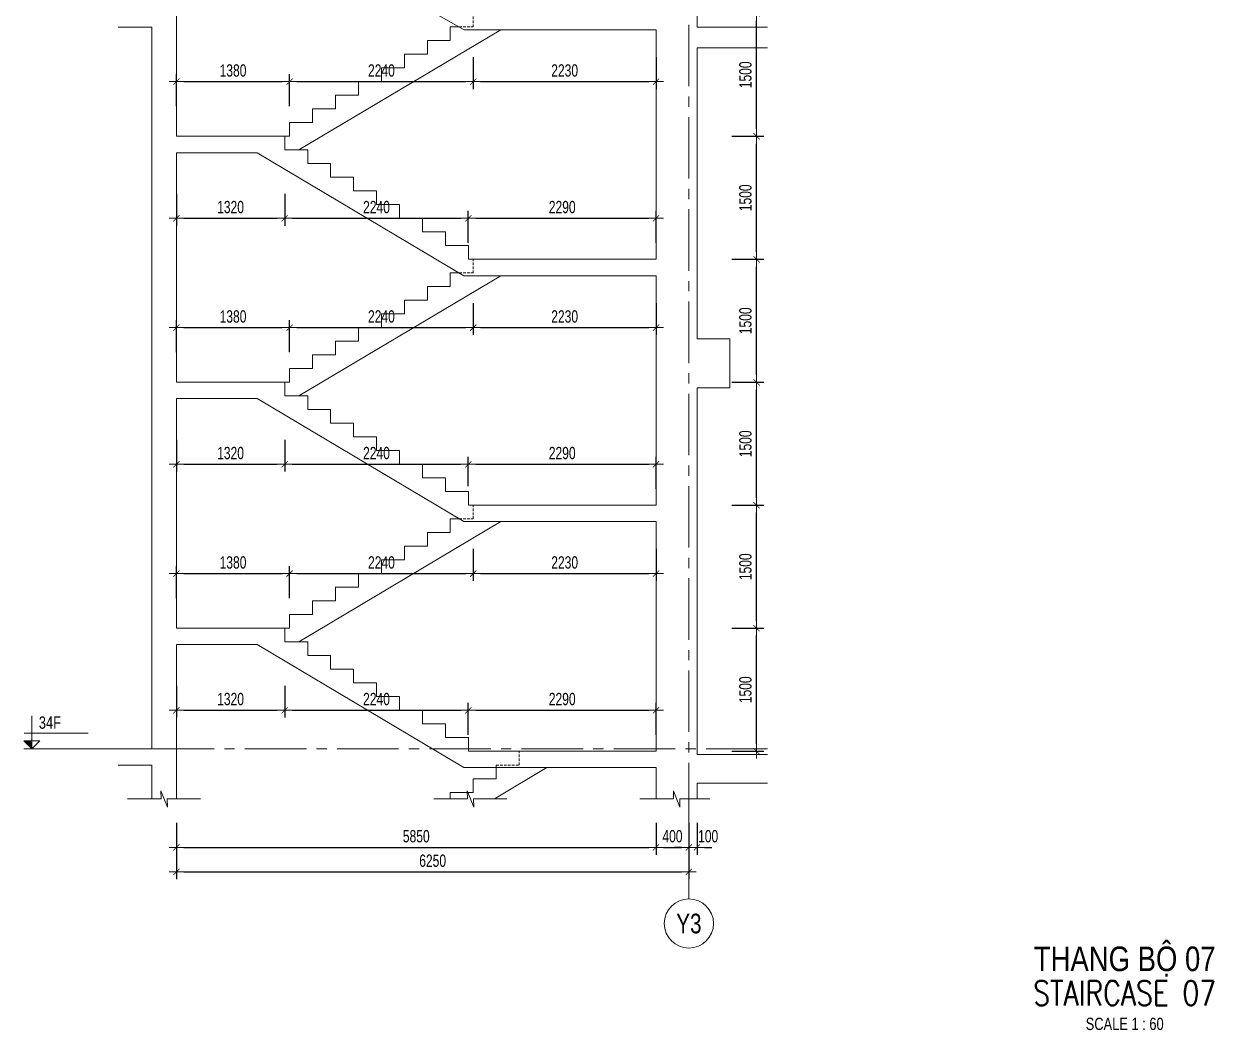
# Model space of a CAD drawing. Header units: millimetres. Extents: x -179076 to 254975, y -18667 to 296191.
# Drawn here: x 86199 to 100718, y 91345 to 103619 of the extents above; entities that cross this region are included whole.
import ezdxf
from ezdxf.enums import TextEntityAlignment as Align

# ---------------------------------------------------------------- set-up
doc = ezdxf.new("R2010")
doc.units = ezdxf.units.MM
doc.linetypes.add('CENTER2', pattern=[1.125, 0.75, -0.125, 0.125, -0.125])
doc.linetypes.add('HIDDEN2', pattern=[4.7625, 3.175, -1.5875])
doc.layers.get('Defpoints').update_dxf_attribs({"color": 151, "lineweight": 9})
for name, color, linetype, lineweight in [('NDC_S_ANNO', 7, 'Continuous', 20), ('NDC_S_AXIS', 5, 'CENTER2', 13), ('NDC_S_CONTINUOUS', 3, 'Continuous', 20), ('NDC_S_DIM', 1, 'Continuous', 15), ('NDC_S_ENG TITLE', 3, 'Continuous', 20), ('NDC_S_HIDDEN', 8, 'HIDDEN2', 13), ('NDC_S_SLAB', 2, 'Continuous', 20), ('NDC_S_SYMBOL', 1, 'Continuous', 15), ('NDC_S_TEXT SYMBOL', 7, 'Continuous', 20), ('NDC_S_VN TEXT', 7, 'Continuous', 20), ('NDC_S_VN TITLE', 6, 'Continuous', 35)]:
    doc.layers.add(name, color=color, linetype=linetype, lineweight=lineweight)
doc.styles.add('NDC_ANNO', font='', dxfattribs={"width": 0.8})
doc.styles.add('NDC_DIM', font='', dxfattribs={"width": 0.75})
doc.styles.add('NDC_EN TXT', font='romans.shx', dxfattribs={"width": 0.8})
doc.styles.add('NDC_VIE TXT', font='arial.ttf', dxfattribs={"width": 0.8})
doc.styles.get('NDC_ANNO').set_extended_font_data('Dotum')
doc.styles.get('NDC_DIM').set_extended_font_data('Dotum')
doc.dimstyles.new('NDC_dim_60', dxfattribs={"dimscale": 60, "dimtxt": 2.5, "dimasz": 1.5, "dimexe": 1.5, "dimexo": 2.5, "dimgap": 1, "dimtad": 1, "dimdec": 0, "dimzin": 0, "dimdsep": 46, "dimtxsty": 'NDC_DIM', "dimblk": 'DIMMARK', "dimcen": 0.09, "dimdle": 1.2, "dimclrd": 1, "dimclre": 1, "dimclrt": 3, "dimadec": 0, "dimazin": 0, "dimtfac": 1, "dimtdec": 0, "dimtix": 1, "dimtofl": 0, "dimtmove": 0, "dimatfit": 3, "dimfxl": 5, "dimfxlon": 1, "dimtolj": 1, "dimtzin": 0, "dimarcsym": 0})

# ---------------------------------------------------------------- blocks, each defined once
blk = doc.blocks.new('kata_block_CT')
at = {"layer": 'NDC_S_ANNO'}
blk.add_hatch(color=3, dxfattribs=at).paths.add_polyline_path([(0, 1.6), (-1.61, 1.6), (0, 0)])
at = {"layer": 'NDC_S_ANNO', "ltscale": 50}
h = blk.add_hatch(dxfattribs=at)
h.set_pattern_fill('ANSI31', color=256, scale=1.406, style=0)
h.paths.add_polyline_path([(0, 1.6), (0, 0), (1.61, 1.6)])
for p, q in [((-1.59, 3.14), (11.47, 3.14)), ((11.56, 0), (-1.64, 0))]:
    blk.add_line(p, q, dxfattribs=at)
for points in [[(0, 6.69), (0, 0)], [(0, 0), (-1.61, 1.6), (0, 1.6)], [(0, 0), (1.61, 1.6), (0, 1.6)]]:
    blk.add_lwpolyline(points, dxfattribs=at)
at = {"layer": 'NDC_S_ANNO', "color": 8, "ltscale": 50}
blk.add_lwpolyline([(0, 0), (-1.61, 1.6), (0, 1.6)], dxfattribs=at)
at = {"layer": 'NDC_S_TEXT SYMBOL', "color": 3, "style": 'NDC_ANNO', "width": 0.8}
blk.add_attdef('CT', (1.41, 4.07), '', height=2.5, dxfattribs=at)
blk = doc.blocks.new('DIMMARK')
at = {"layer": 'NDC_S_DIM', "color": 1}
blk.add_line((-1.5, 0), (1, 0), dxfattribs=at)
at = {"layer": 'NDC_S_DIM', "color": 2, "const_width": 0.1}
blk.add_lwpolyline([(-0.42, -0.42), (0.42, 0.42)], dxfattribs=at)
blk = doc.blocks.new('*D2928')
at = {"layer": 'Defpoints', "color": 0, "transparency": 16777216}
for p in [(88061, 94830), (93911, 94830), (93911, 93575)]:
    blk.add_point(p, dxfattribs=at)
at = {"layer": 'NDC_S_DIM', "color": 1, "lineweight": -2, "transparency": 16777216}
for p, q in [((88061, 93875), (88061, 93485)), ((93911, 93875), (93911, 93485)), ((88151, 93575), (93821, 93575))]:
    blk.add_line(p, q, dxfattribs=at)
at = {"layer": 'NDC_S_DIM', "color": 1, "lineweight": -2, "transparency": 16777216, "xscale": 90, "yscale": 90, "zscale": 90, "rotation": 180}
blk.add_blockref('DIMMARK', (88061, 93575), dxfattribs=at)
at = {"layer": 'NDC_S_DIM', "color": 1, "lineweight": -2, "transparency": 16777216, "xscale": 90, "yscale": 90, "zscale": 90}
blk.add_blockref('DIMMARK', (93911, 93575), dxfattribs=at)
at = {"layer": 'NDC_S_DIM', "color": 3, "transparency": 16777216, "insert": (90986, 93710), "char_height": 150, "attachment_point": 5, "style": 'NDC_DIM'}
blk.add_mtext('\\A1;5850', dxfattribs=at)
blk = doc.blocks.new('*D2929')
at = {"layer": 'Defpoints', "color": 0, "transparency": 16777216}
for p in [(94311, 95180), (93911, 94830), (94311, 93575)]:
    blk.add_point(p, dxfattribs=at)
at = {"layer": 'NDC_S_DIM', "color": 1, "lineweight": -2, "transparency": 16777216}
for p, q in [((93911, 93875), (93911, 93485)), ((94311, 93875), (94311, 93485)), ((94001, 93575), (94221, 93575))]:
    blk.add_line(p, q, dxfattribs=at)
at = {"layer": 'NDC_S_DIM', "color": 1, "lineweight": -2, "transparency": 16777216, "xscale": 90, "yscale": 90, "zscale": 90, "rotation": 180}
blk.add_blockref('DIMMARK', (93911, 93575), dxfattribs=at)
at = {"layer": 'NDC_S_DIM', "color": 1, "lineweight": -2, "transparency": 16777216, "xscale": 90, "yscale": 90, "zscale": 90}
blk.add_blockref('DIMMARK', (94311, 93575), dxfattribs=at)
at = {"layer": 'NDC_S_DIM', "color": 3, "transparency": 16777216, "insert": (94111, 93710), "char_height": 150, "attachment_point": 5, "style": 'NDC_DIM'}
blk.add_mtext('\\A1;400', dxfattribs=at)
blk = doc.blocks.new('*D2918')
at = {"layer": 'Defpoints', "color": 0, "transparency": 16777216}
for p in [(94311, 95180), (88061, 94830), (94311, 93276)]:
    blk.add_point(p, dxfattribs=at)
at = {"layer": 'NDC_S_DIM', "color": 1, "lineweight": -2, "transparency": 16777216}
for p, q in [((88061, 93576), (88061, 93186)), ((94311, 93576), (94311, 93186)), ((88151, 93276), (94221, 93276))]:
    blk.add_line(p, q, dxfattribs=at)
at = {"layer": 'NDC_S_DIM', "color": 1, "lineweight": -2, "transparency": 16777216, "xscale": 90, "yscale": 90, "zscale": 90, "rotation": 180}
blk.add_blockref('DIMMARK', (88061, 93276), dxfattribs=at)
at = {"layer": 'NDC_S_DIM', "color": 1, "lineweight": -2, "transparency": 16777216, "xscale": 90, "yscale": 90, "zscale": 90}
blk.add_blockref('DIMMARK', (94311, 93276), dxfattribs=at)
at = {"layer": 'NDC_S_DIM', "color": 3, "transparency": 16777216, "insert": (91186, 93411), "char_height": 150, "attachment_point": 5, "style": 'NDC_DIM'}
blk.add_mtext('\\A1;6250', dxfattribs=at)
blk = doc.blocks.new('*U187')
at = {"layer": 'NDC_S_SYMBOL'}
blk.add_line((0, 5), (0, 9), dxfattribs=at)
blk.add_circle((0, 0), 5, dxfattribs=at)
at = {"layer": 'NDC_S_TEXT SYMBOL', "color": 7, "style": 'NDC_ANNO', "width": 0.8}
blk.add_attdef('GRID', text='', height=4, dxfattribs=at).set_placement((0, 0), align=Align.MIDDLE)
blk = doc.blocks.new('*D2919')
at = {"layer": 'Defpoints', "color": 0, "transparency": 16777216}
for p in [(94311, 95180), (94411, 94165), (94411, 93575)]:
    blk.add_point(p, dxfattribs=at)
at = {"layer": 'NDC_S_DIM', "color": 1, "lineweight": -2, "transparency": 16777216}
for p, q in [((94311, 93875), (94311, 93485)), ((94411, 93875), (94411, 93485)), ((94221, 93575), (94131, 93575)), ((94501, 93575), (94591, 93575))]:
    blk.add_line(p, q, dxfattribs=at)
at = {"layer": 'NDC_S_DIM', "color": 1, "lineweight": -2, "transparency": 16777216, "xscale": 90, "yscale": 90, "zscale": 90}
blk.add_blockref('DIMMARK', (94311, 93575), dxfattribs=at)
at = {"layer": 'NDC_S_DIM', "color": 1, "lineweight": -2, "transparency": 16777216, "xscale": 90, "yscale": 90, "zscale": 90, "rotation": 180}
blk.add_blockref('DIMMARK', (94411, 93575), dxfattribs=at)
at = {"layer": 'NDC_S_DIM', "color": 3, "transparency": 16777216, "insert": (94546, 93710), "char_height": 150, "attachment_point": 5, "style": 'NDC_DIM'}
blk.add_mtext('\\A1;100', dxfattribs=at)
blk = doc.blocks.new('*D2944')
at = {"layer": 'Defpoints', "color": 0, "transparency": 16777216}
for p in [(88061, 96247), (89381, 96247), (89381, 95247)]:
    blk.add_point(p, dxfattribs=at)
at = {"layer": 'NDC_S_DIM', "color": 1, "lineweight": -2, "transparency": 16777216}
for p, q in [((88061, 95547), (88061, 95157)), ((89381, 95547), (89381, 95157)), ((88151, 95247), (89291, 95247))]:
    blk.add_line(p, q, dxfattribs=at)
at = {"layer": 'NDC_S_DIM', "color": 1, "lineweight": -2, "transparency": 16777216, "xscale": 90, "yscale": 90, "zscale": 90, "rotation": 180}
blk.add_blockref('DIMMARK', (88061, 95247), dxfattribs=at)
at = {"layer": 'NDC_S_DIM', "color": 1, "lineweight": -2, "transparency": 16777216, "xscale": 90, "yscale": 90, "zscale": 90}
blk.add_blockref('DIMMARK', (89381, 95247), dxfattribs=at)
at = {"layer": 'NDC_S_DIM', "color": 3, "transparency": 16777216, "insert": (88721, 95383), "char_height": 150, "attachment_point": 5, "style": 'NDC_DIM'}
blk.add_mtext('\\A1;1320', dxfattribs=at)
blk = doc.blocks.new('*D2945')
at = {"layer": 'Defpoints', "color": 0, "transparency": 16777216}
for p in [(89381, 96247), (91621, 95247), (91621, 94747)]:
    blk.add_point(p, dxfattribs=at)
at = {"layer": 'NDC_S_DIM', "color": 1, "lineweight": -2, "transparency": 16777216}
for p, q in [((89381, 95547), (89381, 95157)), ((89471, 95247), (91531, 95247)), ((91621, 94947), (91621, 95337))]:
    blk.add_line(p, q, dxfattribs=at)
at = {"layer": 'NDC_S_DIM', "color": 1, "lineweight": -2, "transparency": 16777216, "xscale": 90, "yscale": 90, "zscale": 90, "rotation": 180}
blk.add_blockref('DIMMARK', (89381, 95247), dxfattribs=at)
at = {"layer": 'NDC_S_DIM', "color": 1, "lineweight": -2, "transparency": 16777216, "xscale": 90, "yscale": 90, "zscale": 90}
blk.add_blockref('DIMMARK', (91621, 95247), dxfattribs=at)
at = {"layer": 'NDC_S_DIM', "color": 3, "transparency": 16777216, "insert": (90501, 95383), "char_height": 150, "attachment_point": 5, "style": 'NDC_DIM'}
blk.add_mtext('\\A1;2240', dxfattribs=at)
blk = doc.blocks.new('*D2946')
at = {"layer": 'Defpoints', "color": 0, "transparency": 16777216}
for p in [(93911, 95247), (91621, 94747), (93911, 94747)]:
    blk.add_point(p, dxfattribs=at)
at = {"layer": 'NDC_S_DIM', "color": 1, "lineweight": -2, "transparency": 16777216}
for p, q in [((91621, 94947), (91621, 95337)), ((91711, 95247), (93821, 95247)), ((93911, 94947), (93911, 95337))]:
    blk.add_line(p, q, dxfattribs=at)
at = {"layer": 'NDC_S_DIM', "color": 1, "lineweight": -2, "transparency": 16777216, "xscale": 90, "yscale": 90, "zscale": 90, "rotation": 180}
blk.add_blockref('DIMMARK', (91621, 95247), dxfattribs=at)
at = {"layer": 'NDC_S_DIM', "color": 1, "lineweight": -2, "transparency": 16777216, "xscale": 90, "yscale": 90, "zscale": 90}
blk.add_blockref('DIMMARK', (93911, 95247), dxfattribs=at)
at = {"layer": 'NDC_S_DIM', "color": 3, "transparency": 16777216, "insert": (92766, 95383), "char_height": 150, "attachment_point": 5, "style": 'NDC_DIM'}
blk.add_mtext('\\A1;2290', dxfattribs=at)
blk = doc.blocks.new('*D2947')
at = {"layer": 'Defpoints', "color": 0, "transparency": 16777216}
for p in [(89441, 96914), (88061, 96247), (89441, 96247)]:
    blk.add_point(p, dxfattribs=at)
at = {"layer": 'NDC_S_DIM', "color": 1, "lineweight": -2, "transparency": 16777216}
for p, q in [((88061, 96614), (88061, 97004)), ((89441, 96614), (89441, 97004)), ((88151, 96914), (89351, 96914))]:
    blk.add_line(p, q, dxfattribs=at)
at = {"layer": 'NDC_S_DIM', "color": 1, "lineweight": -2, "transparency": 16777216, "xscale": 90, "yscale": 90, "zscale": 90, "rotation": 180}
blk.add_blockref('DIMMARK', (88061, 96914), dxfattribs=at)
at = {"layer": 'NDC_S_DIM', "color": 1, "lineweight": -2, "transparency": 16777216, "xscale": 90, "yscale": 90, "zscale": 90}
blk.add_blockref('DIMMARK', (89441, 96914), dxfattribs=at)
at = {"layer": 'NDC_S_DIM', "color": 3, "transparency": 16777216, "insert": (88751, 97049), "char_height": 150, "attachment_point": 5, "style": 'NDC_DIM'}
blk.add_mtext('\\A1;1380', dxfattribs=at)
blk = doc.blocks.new('*D2948')
at = {"layer": 'Defpoints', "color": 0, "transparency": 16777216}
for p in [(91681, 97581), (91681, 96914), (89441, 96247)]:
    blk.add_point(p, dxfattribs=at)
at = {"layer": 'NDC_S_DIM', "color": 1, "lineweight": -2, "transparency": 16777216}
for p, q in [((91681, 97214), (91681, 96824)), ((89441, 96614), (89441, 97004)), ((89531, 96914), (91591, 96914))]:
    blk.add_line(p, q, dxfattribs=at)
at = {"layer": 'NDC_S_DIM', "color": 1, "lineweight": -2, "transparency": 16777216, "xscale": 90, "yscale": 90, "zscale": 90, "rotation": 180}
blk.add_blockref('DIMMARK', (89441, 96914), dxfattribs=at)
at = {"layer": 'NDC_S_DIM', "color": 1, "lineweight": -2, "transparency": 16777216, "xscale": 90, "yscale": 90, "zscale": 90}
blk.add_blockref('DIMMARK', (91681, 96914), dxfattribs=at)
at = {"layer": 'NDC_S_DIM', "color": 3, "transparency": 16777216, "insert": (90561, 97049), "char_height": 150, "attachment_point": 5, "style": 'NDC_DIM'}
blk.add_mtext('\\A1;2240', dxfattribs=at)
blk = doc.blocks.new('*D2949')
at = {"layer": 'Defpoints', "color": 0, "transparency": 16777216}
for p in [(91681, 97581), (93911, 97547), (93911, 96914)]:
    blk.add_point(p, dxfattribs=at)
at = {"layer": 'NDC_S_DIM', "color": 1, "lineweight": -2, "transparency": 16777216}
for p, q in [((91681, 97214), (91681, 96824)), ((93911, 97214), (93911, 96824)), ((91771, 96914), (93821, 96914))]:
    blk.add_line(p, q, dxfattribs=at)
at = {"layer": 'NDC_S_DIM', "color": 1, "lineweight": -2, "transparency": 16777216, "xscale": 90, "yscale": 90, "zscale": 90, "rotation": 180}
blk.add_blockref('DIMMARK', (91681, 96914), dxfattribs=at)
at = {"layer": 'NDC_S_DIM', "color": 1, "lineweight": -2, "transparency": 16777216, "xscale": 90, "yscale": 90, "zscale": 90}
blk.add_blockref('DIMMARK', (93911, 96914), dxfattribs=at)
at = {"layer": 'NDC_S_DIM', "color": 3, "transparency": 16777216, "insert": (92796, 97049), "char_height": 150, "attachment_point": 5, "style": 'NDC_DIM'}
blk.add_mtext('\\A1;2230', dxfattribs=at)
blk = doc.blocks.new('*D2950')
at = {"layer": 'Defpoints', "color": 0, "transparency": 16777216}
for p in [(88061, 99247), (89381, 99247), (89381, 98247)]:
    blk.add_point(p, dxfattribs=at)
at = {"layer": 'NDC_S_DIM', "color": 1, "lineweight": -2, "transparency": 16777216}
for p, q in [((88061, 98547), (88061, 98157)), ((89381, 98547), (89381, 98157)), ((88151, 98247), (89291, 98247))]:
    blk.add_line(p, q, dxfattribs=at)
at = {"layer": 'NDC_S_DIM', "color": 1, "lineweight": -2, "transparency": 16777216, "xscale": 90, "yscale": 90, "zscale": 90, "rotation": 180}
blk.add_blockref('DIMMARK', (88061, 98247), dxfattribs=at)
at = {"layer": 'NDC_S_DIM', "color": 1, "lineweight": -2, "transparency": 16777216, "xscale": 90, "yscale": 90, "zscale": 90}
blk.add_blockref('DIMMARK', (89381, 98247), dxfattribs=at)
at = {"layer": 'NDC_S_DIM', "color": 3, "transparency": 16777216, "insert": (88721, 98383), "char_height": 150, "attachment_point": 5, "style": 'NDC_DIM'}
blk.add_mtext('\\A1;1320', dxfattribs=at)
blk = doc.blocks.new('*D2951')
at = {"layer": 'Defpoints', "color": 0, "transparency": 16777216}
for p in [(89381, 99247), (91621, 98247), (91621, 97831)]:
    blk.add_point(p, dxfattribs=at)
at = {"layer": 'NDC_S_DIM', "color": 1, "lineweight": -2, "transparency": 16777216}
for p, q in [((89381, 98547), (89381, 98157)), ((91621, 97981), (91621, 98337)), ((89471, 98247), (91531, 98247))]:
    blk.add_line(p, q, dxfattribs=at)
at = {"layer": 'NDC_S_DIM', "color": 1, "lineweight": -2, "transparency": 16777216, "xscale": 90, "yscale": 90, "zscale": 90, "rotation": 180}
blk.add_blockref('DIMMARK', (89381, 98247), dxfattribs=at)
at = {"layer": 'NDC_S_DIM', "color": 1, "lineweight": -2, "transparency": 16777216, "xscale": 90, "yscale": 90, "zscale": 90}
blk.add_blockref('DIMMARK', (91621, 98247), dxfattribs=at)
at = {"layer": 'NDC_S_DIM', "color": 3, "transparency": 16777216, "insert": (90501, 98383), "char_height": 150, "attachment_point": 5, "style": 'NDC_DIM'}
blk.add_mtext('\\A1;2240', dxfattribs=at)
blk = doc.blocks.new('*D2963')
at = {"layer": 'Defpoints', "color": 0, "transparency": 16777216}
for p in [(93911, 98247), (91621, 97831), (93911, 97747)]:
    blk.add_point(p, dxfattribs=at)
at = {"layer": 'NDC_S_DIM', "color": 1, "lineweight": -2, "transparency": 16777216}
for p, q in [((91621, 97981), (91621, 98337)), ((93911, 97947), (93911, 98337)), ((91711, 98247), (93821, 98247))]:
    blk.add_line(p, q, dxfattribs=at)
at = {"layer": 'NDC_S_DIM', "color": 1, "lineweight": -2, "transparency": 16777216, "xscale": 90, "yscale": 90, "zscale": 90, "rotation": 180}
blk.add_blockref('DIMMARK', (91621, 98247), dxfattribs=at)
at = {"layer": 'NDC_S_DIM', "color": 1, "lineweight": -2, "transparency": 16777216, "xscale": 90, "yscale": 90, "zscale": 90}
blk.add_blockref('DIMMARK', (93911, 98247), dxfattribs=at)
at = {"layer": 'NDC_S_DIM', "color": 3, "transparency": 16777216, "insert": (92766, 98383), "char_height": 150, "attachment_point": 5, "style": 'NDC_DIM'}
blk.add_mtext('\\A1;2290', dxfattribs=at)
blk = doc.blocks.new('*D2964')
at = {"layer": 'Defpoints', "color": 0, "transparency": 16777216}
for p in [(89441, 99914), (88061, 99247), (89441, 99247)]:
    blk.add_point(p, dxfattribs=at)
at = {"layer": 'NDC_S_DIM', "color": 1, "lineweight": -2, "transparency": 16777216}
for p, q in [((88061, 99614), (88061, 100004)), ((88151, 99914), (89351, 99914)), ((89441, 99614), (89441, 100004))]:
    blk.add_line(p, q, dxfattribs=at)
at = {"layer": 'NDC_S_DIM', "color": 1, "lineweight": -2, "transparency": 16777216, "xscale": 90, "yscale": 90, "zscale": 90, "rotation": 180}
blk.add_blockref('DIMMARK', (88061, 99914), dxfattribs=at)
at = {"layer": 'NDC_S_DIM', "color": 1, "lineweight": -2, "transparency": 16777216, "xscale": 90, "yscale": 90, "zscale": 90}
blk.add_blockref('DIMMARK', (89441, 99914), dxfattribs=at)
at = {"layer": 'NDC_S_DIM', "color": 3, "transparency": 16777216, "insert": (88751, 100049), "char_height": 150, "attachment_point": 5, "style": 'NDC_DIM'}
blk.add_mtext('\\A1;1380', dxfattribs=at)
blk = doc.blocks.new('*D2965')
at = {"layer": 'Defpoints', "color": 0, "transparency": 16777216}
for p in [(91681, 100581), (91681, 99914), (89441, 99247)]:
    blk.add_point(p, dxfattribs=at)
at = {"layer": 'NDC_S_DIM', "color": 1, "lineweight": -2, "transparency": 16777216}
for p, q in [((91681, 100214), (91681, 99824)), ((89441, 99614), (89441, 100004)), ((89531, 99914), (91591, 99914))]:
    blk.add_line(p, q, dxfattribs=at)
at = {"layer": 'NDC_S_DIM', "color": 1, "lineweight": -2, "transparency": 16777216, "xscale": 90, "yscale": 90, "zscale": 90, "rotation": 180}
blk.add_blockref('DIMMARK', (89441, 99914), dxfattribs=at)
at = {"layer": 'NDC_S_DIM', "color": 1, "lineweight": -2, "transparency": 16777216, "xscale": 90, "yscale": 90, "zscale": 90}
blk.add_blockref('DIMMARK', (91681, 99914), dxfattribs=at)
at = {"layer": 'NDC_S_DIM', "color": 3, "transparency": 16777216, "insert": (90561, 100049), "char_height": 150, "attachment_point": 5, "style": 'NDC_DIM'}
blk.add_mtext('\\A1;2240', dxfattribs=at)
blk = doc.blocks.new('*D2966')
at = {"layer": 'Defpoints', "color": 0, "transparency": 16777216}
for p in [(91681, 100581), (93911, 100547), (93911, 99914)]:
    blk.add_point(p, dxfattribs=at)
at = {"layer": 'NDC_S_DIM', "color": 1, "lineweight": -2, "transparency": 16777216}
for p, q in [((91681, 100214), (91681, 99824)), ((93911, 100214), (93911, 99824)), ((91771, 99914), (93821, 99914))]:
    blk.add_line(p, q, dxfattribs=at)
at = {"layer": 'NDC_S_DIM', "color": 1, "lineweight": -2, "transparency": 16777216, "xscale": 90, "yscale": 90, "zscale": 90, "rotation": 180}
blk.add_blockref('DIMMARK', (91681, 99914), dxfattribs=at)
at = {"layer": 'NDC_S_DIM', "color": 1, "lineweight": -2, "transparency": 16777216, "xscale": 90, "yscale": 90, "zscale": 90}
blk.add_blockref('DIMMARK', (93911, 99914), dxfattribs=at)
at = {"layer": 'NDC_S_DIM', "color": 3, "transparency": 16777216, "insert": (92796, 100049), "char_height": 150, "attachment_point": 5, "style": 'NDC_DIM'}
blk.add_mtext('\\A1;2230', dxfattribs=at)
blk = doc.blocks.new('*D2967')
at = {"layer": 'Defpoints', "color": 0, "transparency": 16777216}
for p in [(88061, 102247), (89381, 102247), (89381, 101247)]:
    blk.add_point(p, dxfattribs=at)
at = {"layer": 'NDC_S_DIM', "color": 1, "lineweight": -2, "transparency": 16777216}
for p, q in [((88061, 101547), (88061, 101157)), ((89381, 101547), (89381, 101157)), ((88151, 101247), (89291, 101247))]:
    blk.add_line(p, q, dxfattribs=at)
at = {"layer": 'NDC_S_DIM', "color": 1, "lineweight": -2, "transparency": 16777216, "xscale": 90, "yscale": 90, "zscale": 90, "rotation": 180}
blk.add_blockref('DIMMARK', (88061, 101247), dxfattribs=at)
at = {"layer": 'NDC_S_DIM', "color": 1, "lineweight": -2, "transparency": 16777216, "xscale": 90, "yscale": 90, "zscale": 90}
blk.add_blockref('DIMMARK', (89381, 101247), dxfattribs=at)
at = {"layer": 'NDC_S_DIM', "color": 3, "transparency": 16777216, "insert": (88721, 101383), "char_height": 150, "attachment_point": 5, "style": 'NDC_DIM'}
blk.add_mtext('\\A1;1320', dxfattribs=at)
blk = doc.blocks.new('*D2968')
at = {"layer": 'Defpoints', "color": 0, "transparency": 16777216}
for p in [(89381, 102247), (91621, 101247), (91621, 100747)]:
    blk.add_point(p, dxfattribs=at)
at = {"layer": 'NDC_S_DIM', "color": 1, "lineweight": -2, "transparency": 16777216}
for p, q in [((89381, 101547), (89381, 101157)), ((89471, 101247), (91531, 101247)), ((91621, 100947), (91621, 101337))]:
    blk.add_line(p, q, dxfattribs=at)
at = {"layer": 'NDC_S_DIM', "color": 1, "lineweight": -2, "transparency": 16777216, "xscale": 90, "yscale": 90, "zscale": 90, "rotation": 180}
blk.add_blockref('DIMMARK', (89381, 101247), dxfattribs=at)
at = {"layer": 'NDC_S_DIM', "color": 1, "lineweight": -2, "transparency": 16777216, "xscale": 90, "yscale": 90, "zscale": 90}
blk.add_blockref('DIMMARK', (91621, 101247), dxfattribs=at)
at = {"layer": 'NDC_S_DIM', "color": 3, "transparency": 16777216, "insert": (90501, 101383), "char_height": 150, "attachment_point": 5, "style": 'NDC_DIM'}
blk.add_mtext('\\A1;2240', dxfattribs=at)
blk = doc.blocks.new('*D2969')
at = {"layer": 'Defpoints', "color": 0, "transparency": 16777216}
for p in [(93911, 101247), (91621, 100747), (93911, 100747)]:
    blk.add_point(p, dxfattribs=at)
at = {"layer": 'NDC_S_DIM', "color": 1, "lineweight": -2, "transparency": 16777216}
for p, q in [((91621, 100947), (91621, 101337)), ((91711, 101247), (93821, 101247)), ((93911, 100947), (93911, 101337))]:
    blk.add_line(p, q, dxfattribs=at)
at = {"layer": 'NDC_S_DIM', "color": 1, "lineweight": -2, "transparency": 16777216, "xscale": 90, "yscale": 90, "zscale": 90, "rotation": 180}
blk.add_blockref('DIMMARK', (91621, 101247), dxfattribs=at)
at = {"layer": 'NDC_S_DIM', "color": 1, "lineweight": -2, "transparency": 16777216, "xscale": 90, "yscale": 90, "zscale": 90}
blk.add_blockref('DIMMARK', (93911, 101247), dxfattribs=at)
at = {"layer": 'NDC_S_DIM', "color": 3, "transparency": 16777216, "insert": (92766, 101383), "char_height": 150, "attachment_point": 5, "style": 'NDC_DIM'}
blk.add_mtext('\\A1;2290', dxfattribs=at)
blk = doc.blocks.new('*D2970')
at = {"layer": 'Defpoints', "color": 0, "transparency": 16777216}
for p in [(89441, 102914), (88061, 102247), (89441, 102247)]:
    blk.add_point(p, dxfattribs=at)
at = {"layer": 'NDC_S_DIM', "color": 1, "lineweight": -2, "transparency": 16777216}
for p, q in [((88061, 102614), (88061, 103004)), ((89441, 102614), (89441, 103004)), ((88151, 102914), (89351, 102914))]:
    blk.add_line(p, q, dxfattribs=at)
at = {"layer": 'NDC_S_DIM', "color": 1, "lineweight": -2, "transparency": 16777216, "xscale": 90, "yscale": 90, "zscale": 90, "rotation": 180}
blk.add_blockref('DIMMARK', (88061, 102914), dxfattribs=at)
at = {"layer": 'NDC_S_DIM', "color": 1, "lineweight": -2, "transparency": 16777216, "xscale": 90, "yscale": 90, "zscale": 90}
blk.add_blockref('DIMMARK', (89441, 102914), dxfattribs=at)
at = {"layer": 'NDC_S_DIM', "color": 3, "transparency": 16777216, "insert": (88751, 103049), "char_height": 150, "attachment_point": 5, "style": 'NDC_DIM'}
blk.add_mtext('\\A1;1380', dxfattribs=at)
blk = doc.blocks.new('*D2971')
at = {"layer": 'Defpoints', "color": 0, "transparency": 16777216}
for p in [(91681, 103581), (91681, 102914), (89441, 102247)]:
    blk.add_point(p, dxfattribs=at)
at = {"layer": 'NDC_S_DIM', "color": 1, "lineweight": -2, "transparency": 16777216}
for p, q in [((91681, 103214), (91681, 102824)), ((89441, 102614), (89441, 103004)), ((89531, 102914), (91591, 102914))]:
    blk.add_line(p, q, dxfattribs=at)
at = {"layer": 'NDC_S_DIM', "color": 1, "lineweight": -2, "transparency": 16777216, "xscale": 90, "yscale": 90, "zscale": 90, "rotation": 180}
blk.add_blockref('DIMMARK', (89441, 102914), dxfattribs=at)
at = {"layer": 'NDC_S_DIM', "color": 1, "lineweight": -2, "transparency": 16777216, "xscale": 90, "yscale": 90, "zscale": 90}
blk.add_blockref('DIMMARK', (91681, 102914), dxfattribs=at)
at = {"layer": 'NDC_S_DIM', "color": 3, "transparency": 16777216, "insert": (90561, 103049), "char_height": 150, "attachment_point": 5, "style": 'NDC_DIM'}
blk.add_mtext('\\A1;2240', dxfattribs=at)
blk = doc.blocks.new('*D2972')
at = {"layer": 'Defpoints', "color": 0, "transparency": 16777216}
for p in [(91681, 103581), (93911, 103547), (93911, 102914)]:
    blk.add_point(p, dxfattribs=at)
at = {"layer": 'NDC_S_DIM', "color": 1, "lineweight": -2, "transparency": 16777216}
for p, q in [((91681, 103214), (91681, 102824)), ((93911, 103214), (93911, 102824)), ((91771, 102914), (93821, 102914))]:
    blk.add_line(p, q, dxfattribs=at)
at = {"layer": 'NDC_S_DIM', "color": 1, "lineweight": -2, "transparency": 16777216, "xscale": 90, "yscale": 90, "zscale": 90, "rotation": 180}
blk.add_blockref('DIMMARK', (91681, 102914), dxfattribs=at)
at = {"layer": 'NDC_S_DIM', "color": 1, "lineweight": -2, "transparency": 16777216, "xscale": 90, "yscale": 90, "zscale": 90}
blk.add_blockref('DIMMARK', (93911, 102914), dxfattribs=at)
at = {"layer": 'NDC_S_DIM', "color": 3, "transparency": 16777216, "insert": (92796, 103049), "char_height": 150, "attachment_point": 5, "style": 'NDC_DIM'}
blk.add_mtext('\\A1;2230', dxfattribs=at)
blk = doc.blocks.new('Drawing name_symbol')
at = {"layer": 'NDC_S_ENG TITLE', "style": 'NDC_EN TXT', "width": 0.8}
blk.add_attdef('SECTDET1', text='', height=5, dxfattribs=at).set_placement((0, 1.01), align=Align.CENTER)
at = {"layer": 'NDC_S_TEXT SYMBOL', "lineweight": 25, "style": 'NDC_ANNO', "width": 0.8}
blk.add_attdef('SSCALE', text='', height=2.5, dxfattribs=at).set_placement((0, -4), align=Align.CENTER)
at = {"layer": 'NDC_S_VN TITLE', "style": 'NDC_VIE TXT', "width": 0.8}
blk.add_attdef('SECTDET2', text='', height=5, dxfattribs=at).set_placement((0, 7.97), align=Align.CENTER)
blk = doc.blocks.new('*D3104')
at = {"layer": 'Defpoints', "color": 0, "transparency": 16777216}
for p in [(89411, 96247), (95136, 96247), (93911, 94747)]:
    blk.add_point(p, dxfattribs=at)
at = {"layer": 'NDC_S_DIM', "color": 1, "lineweight": -2, "transparency": 16777216}
for p, q in [((94836, 96247), (95226, 96247)), ((95136, 94837), (95136, 96157)), ((94836, 94747), (95226, 94747))]:
    blk.add_line(p, q, dxfattribs=at)
at = {"layer": 'NDC_S_DIM', "color": 1, "lineweight": -2, "transparency": 16777216, "xscale": 90, "yscale": 90, "zscale": 90}
for p, rotation in [((95136, 96247), 90), ((95136, 94747), 270)]:
    blk.add_blockref('DIMMARK', p, dxfattribs=dict(at, rotation=rotation))
at = {"layer": 'NDC_S_DIM', "color": 3, "transparency": 16777216, "insert": (95001, 95497), "char_height": 150, "attachment_point": 5, "rotation": 90, "style": 'NDC_DIM'}
blk.add_mtext('\\A1;1500', dxfattribs=at)
blk = doc.blocks.new('*D3105')
at = {"layer": 'Defpoints', "color": 0, "transparency": 16777216}
for p in [(91621, 97747), (95136, 97747), (89411, 96247)]:
    blk.add_point(p, dxfattribs=at)
at = {"layer": 'NDC_S_DIM', "color": 1, "lineweight": -2, "transparency": 16777216}
for p, q in [((94836, 97747), (95226, 97747)), ((95136, 96337), (95136, 97657)), ((94836, 96247), (95226, 96247))]:
    blk.add_line(p, q, dxfattribs=at)
at = {"layer": 'NDC_S_DIM', "color": 1, "lineweight": -2, "transparency": 16777216, "xscale": 90, "yscale": 90, "zscale": 90}
for p, rotation in [((95136, 97747), 90), ((95136, 96247), 270)]:
    blk.add_blockref('DIMMARK', p, dxfattribs=dict(at, rotation=rotation))
at = {"layer": 'NDC_S_DIM', "color": 3, "transparency": 16777216, "insert": (95001, 96997), "char_height": 150, "attachment_point": 5, "rotation": 90, "style": 'NDC_DIM'}
blk.add_mtext('\\A1;1500', dxfattribs=at)
blk = doc.blocks.new('*D3106')
at = {"layer": 'Defpoints', "color": 0, "transparency": 16777216}
for p in [(89441, 99247), (95136, 99247), (91621, 97747)]:
    blk.add_point(p, dxfattribs=at)
at = {"layer": 'NDC_S_DIM', "color": 1, "lineweight": -2, "transparency": 16777216}
for p, q in [((94836, 99247), (95226, 99247)), ((95136, 97837), (95136, 99157)), ((94836, 97747), (95226, 97747))]:
    blk.add_line(p, q, dxfattribs=at)
at = {"layer": 'NDC_S_DIM', "color": 1, "lineweight": -2, "transparency": 16777216, "xscale": 90, "yscale": 90, "zscale": 90}
for p, rotation in [((95136, 99247), 90), ((95136, 97747), 270)]:
    blk.add_blockref('DIMMARK', p, dxfattribs=dict(at, rotation=rotation))
at = {"layer": 'NDC_S_DIM', "color": 3, "transparency": 16777216, "insert": (95001, 98497), "char_height": 150, "attachment_point": 5, "rotation": 90, "style": 'NDC_DIM'}
blk.add_mtext('\\A1;1500', dxfattribs=at)
blk = doc.blocks.new('*D3107')
at = {"layer": 'Defpoints', "color": 0, "transparency": 16777216}
for p in [(91621, 100747), (95136, 100747), (89441, 99247)]:
    blk.add_point(p, dxfattribs=at)
at = {"layer": 'NDC_S_DIM', "color": 1, "lineweight": -2, "transparency": 16777216}
for p, q in [((94836, 100747), (95226, 100747)), ((95136, 99337), (95136, 100657)), ((94836, 99247), (95226, 99247))]:
    blk.add_line(p, q, dxfattribs=at)
at = {"layer": 'NDC_S_DIM', "color": 1, "lineweight": -2, "transparency": 16777216, "xscale": 90, "yscale": 90, "zscale": 90}
for p, rotation in [((95136, 100747), 90), ((95136, 99247), 270)]:
    blk.add_blockref('DIMMARK', p, dxfattribs=dict(at, rotation=rotation))
at = {"layer": 'NDC_S_DIM', "color": 3, "transparency": 16777216, "insert": (95001, 99997), "char_height": 150, "attachment_point": 5, "rotation": 90, "style": 'NDC_DIM'}
blk.add_mtext('\\A1;1500', dxfattribs=at)
blk = doc.blocks.new('*D3108')
at = {"layer": 'Defpoints', "color": 0, "transparency": 16777216}
for p in [(89441, 102247), (95136, 102247), (91621, 100747)]:
    blk.add_point(p, dxfattribs=at)
at = {"layer": 'NDC_S_DIM', "color": 1, "lineweight": -2, "transparency": 16777216}
for p, q in [((94836, 102247), (95226, 102247)), ((95136, 100837), (95136, 102157)), ((94836, 100747), (95226, 100747))]:
    blk.add_line(p, q, dxfattribs=at)
at = {"layer": 'NDC_S_DIM', "color": 1, "lineweight": -2, "transparency": 16777216, "xscale": 90, "yscale": 90, "zscale": 90}
for p, rotation in [((95136, 102247), 90), ((95136, 100747), 270)]:
    blk.add_blockref('DIMMARK', p, dxfattribs=dict(at, rotation=rotation))
at = {"layer": 'NDC_S_DIM', "color": 3, "transparency": 16777216, "insert": (95001, 101497), "char_height": 150, "attachment_point": 5, "rotation": 90, "style": 'NDC_DIM'}
blk.add_mtext('\\A1;1500', dxfattribs=at)
blk = doc.blocks.new('*D3109')
at = {"layer": 'Defpoints', "color": 0, "transparency": 16777216}
for p in [(91621, 103747), (95136, 103747), (89441, 102247)]:
    blk.add_point(p, dxfattribs=at)
at = {"layer": 'NDC_S_DIM', "color": 1, "lineweight": -2, "transparency": 16777216}
for p, q in [((94836, 103747), (95226, 103747)), ((95136, 102337), (95136, 103657)), ((94836, 102247), (95226, 102247))]:
    blk.add_line(p, q, dxfattribs=at)
at = {"layer": 'NDC_S_DIM', "color": 1, "lineweight": -2, "transparency": 16777216, "xscale": 90, "yscale": 90, "zscale": 90}
for p, rotation in [((95136, 103747), 90), ((95136, 102247), 270)]:
    blk.add_blockref('DIMMARK', p, dxfattribs=dict(at, rotation=rotation))
at = {"layer": 'NDC_S_DIM', "color": 3, "transparency": 16777216, "insert": (95001, 102997), "char_height": 150, "attachment_point": 5, "rotation": 90, "style": 'NDC_DIM'}
blk.add_mtext('\\A1;1500', dxfattribs=at)

msp = doc.modelspace()

# ---------------------------------------------------------------- linework, layer by layer
at = {"layer": 'NDC_S_AXIS', "ltscale": 1000}
for p, q in [((94311.5, 110357), (94311.5, 93177.2)), ((95270.5, 94777.4), (86203.3, 94777.4))]:
    msp.add_line(p, q, dxfattribs=at)
at = {"layer": 'NDC_S_CONTINUOUS'}
for p, q in [((89552.5, 102080.7), (92016.5, 103547.4)), ((89552.5, 99080.7), (92016.5, 100547.4)), ((89552.5, 96080.7), (92016.5, 97547.4)), ((92576.9, 94547.4), (91940.8, 94165.4))]:
    msp.add_line(p, q, dxfattribs=at)
for points in [[(89374.6, 102247.4), (89441.5, 102247.4), (89441.5, 102414.1), (89721.5, 102414.1), (89721.5, 102580.7), (90001.5, 102580.7), (90001.5, 102747.4), (90281.5, 102747.4), (90281.5, 102914.1), (90561.5, 102914.1), (90561.5, 103080.7), (90841.5, 103080.7), (90841.5, 103247.4), (91121.5, 103247.4), (91121.5, 103414.1), (91401.5, 103414.1), (91401.5, 103580.7), (91509.9, 103580.7)], [(89381.5, 99247.4), (89441.5, 99247.4), (89441.5, 99414.1), (89721.5, 99414.1), (89721.5, 99580.7), (90001.5, 99580.7), (90001.5, 99747.4), (90281.5, 99747.4), (90281.5, 99914.1), (90561.5, 99914.1), (90561.5, 100080.7), (90841.5, 100080.7), (90841.5, 100247.4), (91121.5, 100247.4), (91121.5, 100414.1), (91401.5, 100414.1), (91401.5, 100580.7), (91510.5, 100580.7)], [(89381.5, 96247.4), (89441.5, 96247.4), (89441.5, 96414.1), (89721.5, 96414.1), (89721.5, 96580.7), (90001.5, 96580.7), (90001.5, 96747.4), (90281.5, 96747.4), (90281.5, 96914.1), (90561.5, 96914.1), (90561.5, 97080.7), (90841.5, 97080.7), (90841.5, 97247.4), (91121.5, 97247.4), (91121.5, 97414.1), (91401.5, 97414.1), (91401.5, 97580.7), (91510.5, 97580.7)], [(91961.5, 94547.4), (91961.5, 94411.1), (91681.5, 94411.1), (91681.5, 94242.9), (91401.5, 94242.9), (91401.5, 94165.4)]]:
    msp.add_lwpolyline(points, dxfattribs=at)
at = {"layer": 'NDC_S_HIDDEN', "ltscale": 10}
for points in [[(91510.5, 103580.7), (91681.5, 103580.7), (91681.5, 103744.4)], [(91510.5, 100580.7), (91681.5, 100580.7), (91681.5, 100744.4)], [(91510.5, 97580.7), (91681.5, 97580.7), (91681.5, 97744.4)], [(91961.5, 94547.4), (91961.5, 94579.2), (92241.5, 94579.2), (92241.5, 94747.4)]]:
    msp.add_lwpolyline(points, dxfattribs=at)
at = {"layer": 'NDC_S_SLAB'}
for p, q in [((94411.5, 109027.4), (94411.5, 103577.4)), ((88061.5, 104972.4), (88061.5, 102247.4)), ((87348.4, 103577.4), (87761.5, 103577.4)), ((87761.5, 103577.4), (87761.5, 94777.4)), ((94411.5, 103577.4), (95270.5, 103577.4)), ((94411.5, 103327.4), (95270.5, 103327.4)), ((94411.5, 103327.4), (94411.5, 99777.4)), ((94411.5, 99777.4), (94811.5, 99777.4)), ((94811.5, 99777.4), (94811.5, 99177.4)), ((94411.5, 99177.4), (94411.5, 94707.4)), ((94811.5, 99177.4), (94411.5, 99177.4)), ((87348.4, 94777.4), (87761.5, 94777.4)), ((88061.5, 94165.4), (88061.5, 94777.4)), ((94411.5, 94707.4), (95270.5, 94707.4)), ((87348.4, 94577.4), (87761.5, 94577.4)), ((87761.5, 94577.4), (87761.5, 94165.4)), ((93911.5, 94547.4), (91566.5, 94547.4))]:
    msp.add_line(p, q, dxfattribs=at)
for points in [[(93911.5, 100747.4), (93911.5, 103547.4), (91568.8, 103547.4), (89048.8, 104972.4), (88061.5, 104972.4)], [(93911.5, 100747.4), (91621.5, 100747.4), (91621.5, 100914.1), (91341.5, 100914.1), (91341.5, 101080.7), (91061.5, 101080.7), (91061.5, 101247.4), (90781.5, 101247.4), (90781.5, 101414.1), (90501.5, 101414.1), (90501.5, 101580.7), (90221.5, 101580.7), (90221.5, 101747.4), (89941.5, 101747.4), (89941.5, 101914.1), (89661.5, 101914.1), (89661.5, 102080.7), (89381.5, 102080.7), (89381.5, 102247.4), (88061.5, 102247.4)], [(88061.5, 99247.4), (88061.5, 102047.4)], [(93911.5, 100547.4), (91566.5, 100547.4), (89046.5, 102047.4), (88061.5, 102047.4)], [(93911.5, 100547.4), (93911.5, 97747.4)], [(93911.5, 97747.4), (91621.5, 97747.4), (91621.5, 97914.1), (91341.5, 97914.1), (91341.5, 98080.7), (91061.5, 98080.7), (91061.5, 98247.4), (90781.5, 98247.4), (90781.5, 98414.1), (90501.5, 98414.1), (90501.5, 98580.7), (90221.5, 98580.7), (90221.5, 98747.4), (89941.5, 98747.4), (89941.5, 98914.1), (89661.5, 98914.1), (89661.5, 99080.7), (89381.5, 99080.7), (89381.5, 99247.4), (88061.5, 99247.4)], [(93911.5, 94747.4), (91621.5, 94747.4), (91621.5, 94914.1), (91341.5, 94914.1), (91341.5, 95080.7), (91061.5, 95080.7), (91061.5, 95247.4), (90781.5, 95247.4), (90781.5, 95414.1), (90501.5, 95414.1), (90501.5, 95580.7), (90221.5, 95580.7), (90221.5, 95747.4), (89941.5, 95747.4), (89941.5, 95914.1), (89661.5, 95914.1), (89661.5, 96080.7), (89381.5, 96080.7), (89381.5, 96247.4), (88061.5, 96247.4), (88061.5, 99047.4)], [(93911.5, 97547.4), (91566.5, 97547.4), (89046.5, 99047.4), (88061.5, 99047.4)], [(93911.5, 97547.4), (93911.5, 94747.4)], [(91566.5, 94547.4), (89046.5, 96047.4), (88061.5, 96047.4), (88061.5, 94777.4)], [(93911.5, 94547.4), (93911.5, 94165.4)], [(95270.5, 94357.4), (94411.5, 94357.4), (94411.5, 94165.4)]]:
    msp.add_lwpolyline(points, dxfattribs=at)
at = {"layer": 'NDC_S_SYMBOL'}
for points in [[(87464, 94165.4), (87873.6, 94165.4), (87871.5, 94265.4), (87951.5, 94065.4), (87949.3, 94165.4), (88355.6, 94165.4)], [(91199.5, 94165.4), (91609.2, 94165.4), (91607, 94265.4), (91687, 94065.4), (91684.8, 94165.4), (92091.1, 94165.4)], [(93714, 94165.4), (94123.6, 94165.4), (94121.5, 94265.4), (94201.5, 94065.4), (94199.3, 94165.4), (94566.2, 94165.4)]]:
    msp.add_lwpolyline(points, dxfattribs=at)

# ---------------------------------------------------------------- block references
at = {"layer": 'NDC_S_ANNO', "xscale": 60, "yscale": 60, "zscale": 60}
msp.add_blockref('Drawing name_symbol', (99626.5, 91587.3), dxfattribs=at).add_auto_attribs({'SECTDET1': 'STAIRCASE 07', 'SECTDET2': 'THANG BỘ 07', 'SSCALE': 'SCALE 1 : 60'})
at = {"layer": 'NDC_S_AXIS', "xscale": 60, "yscale": 60, "zscale": 60}
msp.add_blockref('*U187', (94311.5, 92646.4), dxfattribs=at).add_auto_attribs({'GRID': 'Y3'})
at = {"layer": 'NDC_S_VN TEXT', "xscale": 60, "yscale": 60, "zscale": 60}
msp.add_blockref('kata_block_CT', (86297.7, 94777.4), dxfattribs=at).add_auto_attribs({'CT': '34F'})

# ---------------------------------------------------------------- dimensions: what is measured, and where the dimension line sits
at = {"layer": 'NDC_S_DIM'}
for base, p1, p2, picture, middle in [((95136.3, 103747.4), (89441.5, 102247.4), (91621.5, 103747.4), '*D3109', (95001.2, 102997.4)), ((95136.3, 102247.4), (91621.5, 100747.4), (89441.5, 102247.4), '*D3108', (95001.2, 101497.4)), ((95136.3, 100747.4), (89441.5, 99247.4), (91621.5, 100747.4), '*D3107', (95001.2, 99997.4)), ((95136.3, 99247.4), (91621.5, 97747.4), (89441.5, 99247.4), '*D3106', (95001.2, 98497.4)), ((95136.3, 97747.4), (89411.5, 96247.4), (91621.5, 97747.4), '*D3105', (95001.2, 96997.4))]:
    dim = msp.add_linear_dim(base=base, p1=p1, p2=p2, angle=90, dimstyle='NDC_dim_60', override={"dimtmove": 1}, dxfattribs=at)
    dim.commit()
    dim.dimension.update_dxf_attribs({"geometry": picture, "text_midpoint": middle})
for base, p1, p2, picture, middle in [((91681.5, 102914.1), (89441.5, 102247.4), (91681.5, 103580.7), '*D2971', (90561.5, 103049.2)), ((93911.5, 102914.1), (91681.5, 103580.7), (93911.5, 103547.4), '*D2972', (92796.5, 103049.2)), ((91621.5, 101247.4), (89381.5, 102247.4), (91621.5, 100747.4), '*D2968', (90501.5, 101382.5)), ((93911.5, 101247.4), (91621.5, 100747.4), (93911.5, 100747.4), '*D2969', (92766.5, 101382.5)), ((91681.5, 99914.1), (89441.5, 99247.4), (91681.5, 100580.7), '*D2965', (90561.5, 100049.2)), ((93911.5, 99914.1), (91681.5, 100580.7), (93911.5, 100547.4), '*D2966', (92796.5, 100049.2)), ((91621.5, 98247.4), (89381.5, 99247.4), (91621.5, 97830.7), '*D2951', (90501.5, 98382.5)), ((93911.5, 98247.4), (91621.5, 97830.7), (93911.5, 97747.4), '*D2963', (92766.5, 98382.5)), ((91681.5, 96914.1), (89441.5, 96247.4), (91681.5, 97580.7), '*D2948', (90561.5, 97049.2)), ((93911.5, 96914.1), (91681.5, 97580.7), (93911.5, 97547.4), '*D2949', (92796.5, 97049.2)), ((91621.5, 95247.4), (89381.5, 96247.4), (91621.5, 94747.4), '*D2945', (90501.5, 95382.5)), ((93911.5, 95247.4), (91621.5, 94747.4), (93911.5, 94747.4), '*D2946', (92766.5, 95382.5)), ((94311.5, 93575.2), (93911.5, 94829.8), (94311.5, 95179.8), '*D2929', (94111.5, 93710.3))]:
    dim = msp.add_linear_dim(base=base, p1=p1, p2=p2, dimstyle='NDC_dim_60', override={"dimtmove": 1}, dxfattribs=at)
    dim.commit()
    dim.dimension.update_dxf_attribs({"geometry": picture, "text_midpoint": middle})
for base, p1, p2, picture, middle in [((89441.5, 102914.1), (88061.5, 102247.4), (89441.5, 102247.4), '*D2970', (88751.5, 103049.2)), ((89381.5, 101247.4), (88061.5, 102247.4), (89381.5, 102247.4), '*D2967', (88721.5, 101382.5)), ((89441.5, 99914.1), (88061.5, 99247.4), (89441.5, 99247.4), '*D2964', (88751.5, 100049.2)), ((89381.5, 98247.4), (88061.5, 99247.4), (89381.5, 99247.4), '*D2950', (88721.5, 98382.5)), ((89441.5, 96914.1), (88061.5, 96247.4), (89441.5, 96247.4), '*D2947', (88751.5, 97049.2)), ((89381.5, 95247.4), (88061.5, 96247.4), (89381.5, 96247.4), '*D2944', (88721.5, 95382.5)), ((94311.5, 93276.4), (88061.5, 94829.8), (94311.5, 95179.8), '*D2918', (91186.5, 93411.5)), ((93911.5, 93575.2), (88061.5, 94829.8), (93911.5, 94829.8), '*D2928', (90986.5, 93710.3))]:
    dim = msp.add_linear_dim(base=base, p1=p1, p2=p2, dimstyle='NDC_dim_60', dxfattribs=at)
    dim.commit()
    dim.dimension.update_dxf_attribs({"geometry": picture, "text_midpoint": middle})
dim = msp.add_linear_dim(base=(95136.3, 96247.4), p1=(93911.5, 94747.4), p2=(89411.5, 96247.4), angle=90, dimstyle='NDC_dim_60', dxfattribs=at)
dim.commit()
dim.dimension.update_dxf_attribs({"geometry": '*D3104', "text_midpoint": (95001.2, 95497.4)})
dim = msp.add_linear_dim(base=(94411.5, 93575.2), p1=(94311.5, 95179.8), p2=(94411.5, 94165.4), dimstyle='NDC_dim_60', override={"dimtmove": 1}, dxfattribs=at)
dim.commit()
dim.dimension.update_dxf_attribs({"geometry": '*D2919', "text_midpoint": (94546.5, 93575.2), "dimtype": 160})

doc.saveas('drawing.dxf')
